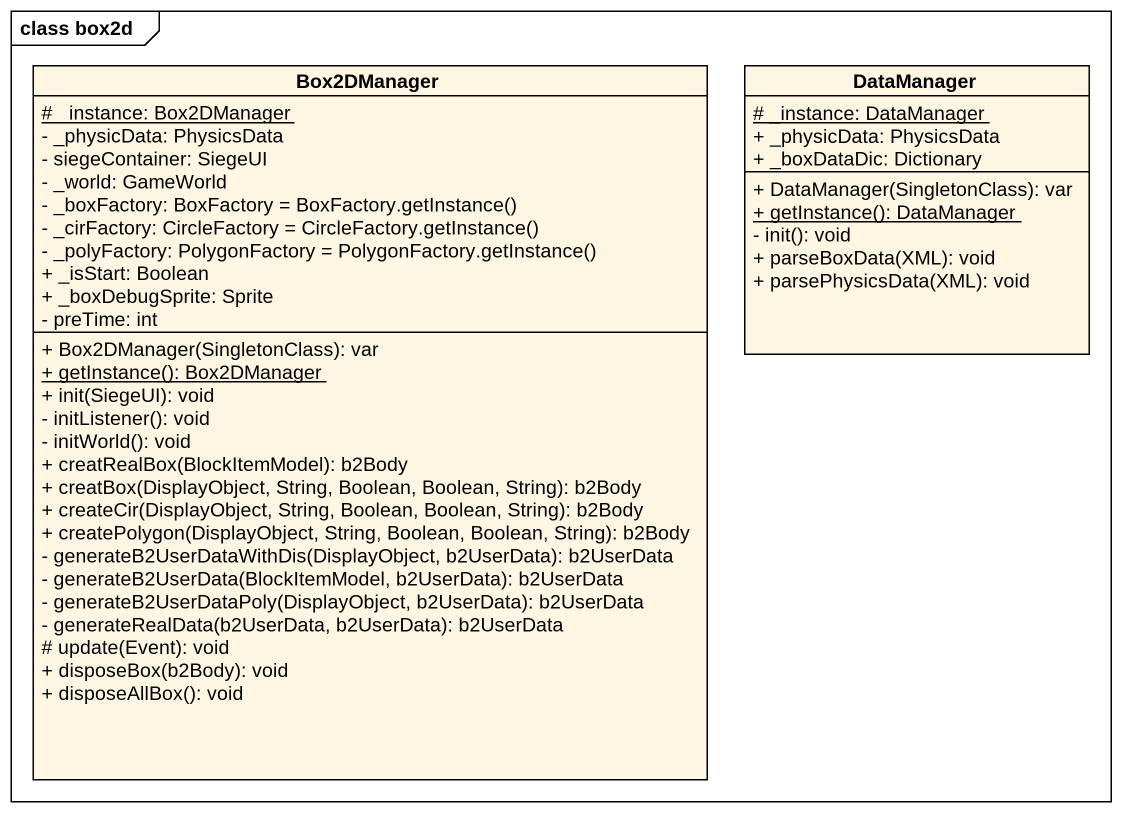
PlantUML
@startuml
mainframe class box2d
hide circle
hide empty members
skinparam classAttributeIconSize 0
class Box2DManager {
  {static} # _instance: Box2DManager
  - _physicData: PhysicsData
  - siegeContainer: SiegeUI
  - _world: GameWorld
  {field} - _boxFactory: BoxFactory = BoxFactory.getInstance()
  {field} - _cirFactory: CircleFactory = CircleFactory.getInstance()
  {field} - _polyFactory: PolygonFactory = PolygonFactory.getInstance()
  + _isStart: Boolean
  + _boxDebugSprite: Sprite
  - preTime: int
  + Box2DManager(SingletonClass): var
  {static} + getInstance(): Box2DManager
  + init(SiegeUI): void
  - initListener(): void
  - initWorld(): void
  + creatRealBox(BlockItemModel): b2Body
  + creatBox(DisplayObject, String, Boolean, Boolean, String): b2Body
  + createCir(DisplayObject, String, Boolean, Boolean, String): b2Body
  + createPolygon(DisplayObject, String, Boolean, Boolean, String): b2Body
  - generateB2UserDataWithDis(DisplayObject, b2UserData): b2UserData
  - generateB2UserData(BlockItemModel, b2UserData): b2UserData
  - generateB2UserDataPoly(DisplayObject, b2UserData): b2UserData
  - generateRealData(b2UserData, b2UserData): b2UserData
  # update(Event): void
  + disposeBox(b2Body): void
  + disposeAllBox(): void
}
class DataManager {
  {static} # _instance: DataManager
  + _physicData: PhysicsData
  + _boxDataDic: Dictionary
  + DataManager(SingletonClass): var
  {static} + getInstance(): DataManager
  - init(): void
  + parseBoxData(XML): void
  + parsePhysicsData(XML): void
}
@enduml
